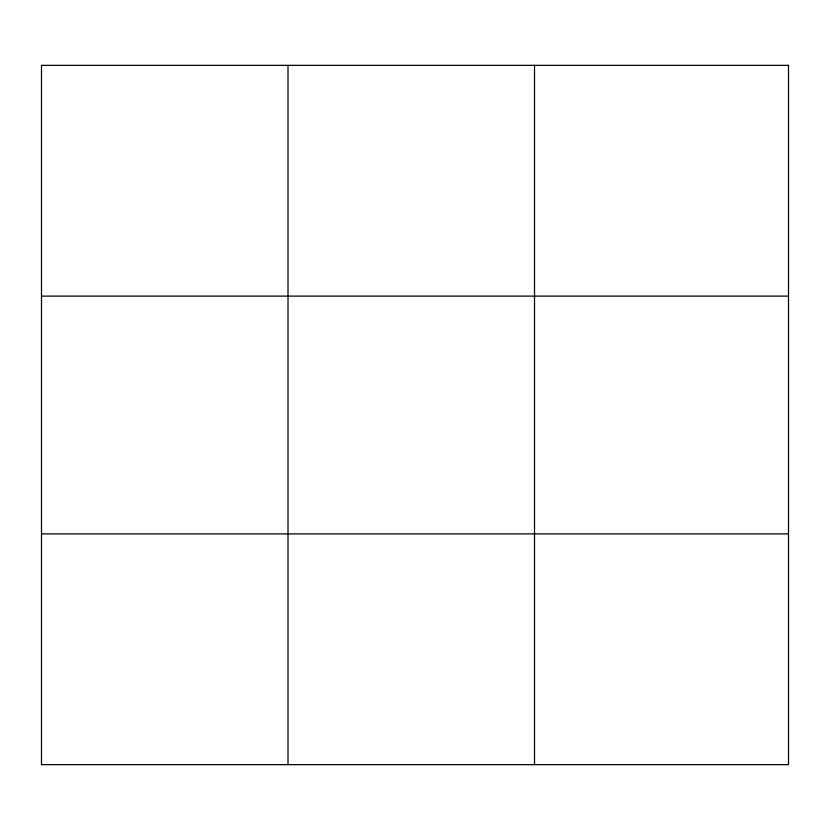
<?xml version="1.0" encoding="UTF-8"?>
<svg xmlns="http://www.w3.org/2000/svg" width="830" height="830" viewBox="0 0 830 830"><rect width="100%" height="100%" fill="white"/><g stroke="black" fill="none" stroke-linecap="round" stroke-linejoin="round"><path stroke-width="1.25" d="M288.01 65.342L288.01 764.658M534.52 65.342L534.52 764.658M41.5 296.113L788.5 296.113M41.5 533.887L788.5 533.887M788.5 65.342L788.5 764.658L41.5 764.658L41.5 65.342L788.5 65.342"/></g></svg>
